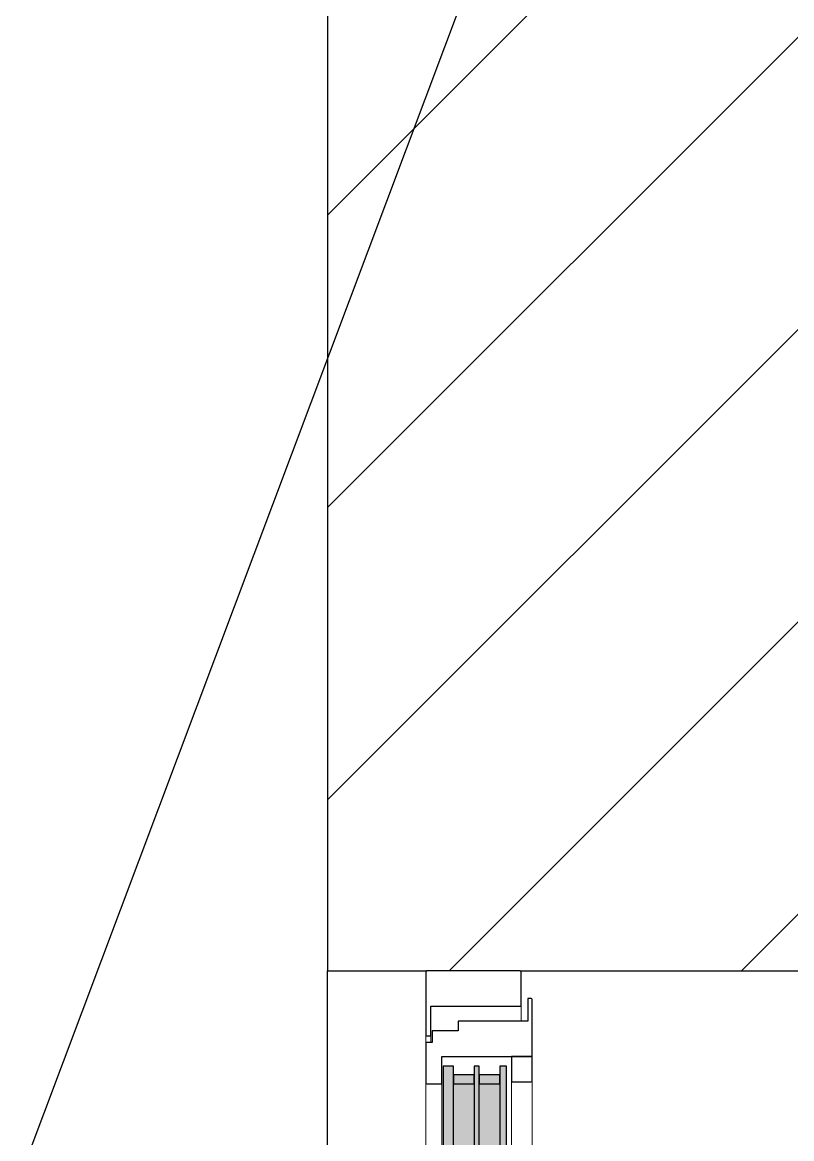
# Model space of a CAD drawing. Header units: millimetres. Extents: x 1680 to 166026, y 35966 to 91121.
# Drawn here: x 68473 to 69068, y 50092 to 50956 of the extents above; entities that cross this region are included whole.
import ezdxf

# ---------------------------------------------------------------- set-up
doc = ezdxf.new("R2010")
doc.units = ezdxf.units.MM
for name, color, linetype, lineweight in [('A-GLAZ', 151, 'Continuous', 18), ('A-WALL', 255, 'Continuous', 18), ('A-WALL-PATT', 111, 'Continuous', 50)]:
    doc.layers.add(name, color=color, linetype=linetype, lineweight=lineweight)

# ---------------------------------------------------------------- blocks, each defined once
blk = doc.blocks.new('Windows_Opening-Hinge_Strugal_S74RP_Two-Leaf_Fixed-Top_INT - Windows_Opening-Hinge_Strugal_S74RP_Two-Leaf_Fixed-Top_INT-224291-mebel yerləşmə planı')
at = {"layer": 'A-GLAZ'}
h = blk.add_hatch(color=256, dxfattribs=at)
h.paths.add_polyline_path([(60, 110.5), (60, 102.5), (726, 102.5), (726, 110.5), (178.79, 110.5)], flags=0)
h.paths.add_polyline_path([(60, 66.51), (60, 61.51), (726, 61.51), (726, 66.51), (178.79, 66.51)], flags=0)
h.paths.add_polyline_path([(60, 82.51), (726, 82.51), (726, 86.51), (60, 86.51)], flags=0)
h = blk.add_hatch(color=256, dxfattribs=at)
h.paths.add_polyline_path([(66.51, 86.51), (73.51, 86.51), (73.51, 102.5), (66.51, 102.5)], flags=0)
h.paths.add_polyline_path([(66.51, 66.51), (73.51, 66.51), (73.51, 82.51), (66.51, 82.51)], flags=0)
h.paths.add_polyline_path([(712.49, 66.51), (719.49, 66.51), (719.49, 82.51), (712.49, 82.51)], flags=0)
h.paths.add_polyline_path([(712.49, 86.51), (719.49, 86.51), (719.49, 102.5), (712.49, 102.5)], flags=0)
for points in [[(73.51, 86.51), (712.49, 86.51), (712.49, 102.5), (73.51, 102.5)], [(73.51, 66.51), (712.49, 66.51), (712.49, 82.51), (73.51, 82.51)]]:
    blk.add_hatch(color=256, dxfattribs=at).paths.add_polyline_path(points, flags=0)
for p, q in [((713.29, 124), (67.71, 124)), ((750.29, 124), (743.69, 124)), ((744.49, 120), (749.49, 120)), ((68.51, 111.51), (712.49, 111.51)), ((713.99, 57.54), (67.01, 57.54)), ((761, 50), (772.49, 50)), ((66.21, 41.51), (714.79, 41.51)), ((732.7, 41.5), (734.3, 41.5))]:
    blk.add_line(p, q, dxfattribs=at)
at = {"layer": 'A-GLAZ', "lineweight": 25}
for p, q in [((712.49, 123.2), (712.49, 111.51)), ((743.69, 124), (713.29, 124)), ((744.49, 119.01), (744.49, 123.2)), ((749.5, 123.15), (749.49, 120)), ((799.2, 124), (750.29, 124)), ((800, 50.8), (800, 123.2)), ((753.34, 119.01), (744.49, 119.01)), ((749.49, 120), (772.49, 119.99)), ((753.34, 98.99), (753.34, 119.01)), ((772.49, 119.99), (772.49, 50)), ((726, 110.5), (60, 110.5)), ((712.49, 111.51), (733.5, 111.51)), ((726, 102.5), (726, 110.5)), ((733.5, 111.51), (733.5, 42.3)), ((60, 102.5), (726, 102.5)), ((719.49, 102.5), (712.49, 102.5)), ((712.49, 102.5), (712.49, 86.51)), ((719.49, 86.51), (719.49, 102.5)), ((761, 98.99), (753.34, 98.99)), ((761, 44.99), (761, 98.99)), ((726, 86.51), (60, 86.51)), ((712.49, 86.51), (719.49, 86.51)), ((726, 82.51), (726, 86.51)), ((60, 82.51), (726, 82.51)), ((712.49, 82.51), (712.49, 66.51)), ((719.49, 82.51), (712.49, 82.51)), ((719.49, 66.51), (719.49, 82.51)), ((726, 66.51), (60, 66.51)), ((60, 61.51), (726, 61.51)), ((712.49, 66.51), (719.49, 66.51)), ((726, 61.51), (726, 66.51)), ((733.5, 57.54), (713.99, 57.54)), ((713.99, 57.54), (713.99, 42.31)), ((733.5, 42.31), (733.5, 57.54)), ((778.5, 44.99), (761, 44.99)), ((772.49, 50), (799.2, 50)), ((778.5, 42.3), (778.5, 44.99)), ((714.79, 41.51), (732.7, 41.51)), ((734.3, 41.5), (777.7, 41.5))]:
    blk.add_line(p, q, dxfattribs=at)
for centre, start, end in [((713.29, 123.2), 90, 180), ((743.69, 123.2), 360, 90), ((750.29, 123.2), 90, 183.73762), ((799.2, 123.2), 360, 90), ((799.2, 50.8), 270, 360), ((714.79, 42.31), 180, 270), ((732.7, 42.31), 270, 360), ((734.3, 42.3), 180, 270), ((777.7, 42.3), 270, 360)]:
    blk.add_arc(centre, 0.8, start, end, dxfattribs=at)

msp = doc.modelspace()

# ---------------------------------------------------------------- hatches: boundary and pattern name
at = {"layer": 'A-WALL-PATT', "lineweight": 18}
h = msp.add_hatch(dxfattribs=at)
h.set_pattern_fill('FP_1', color=256, style=0, pattern_type=2)
h.set_pattern_definition([(45, (57399.48, 59862.21), (-113.1371, 113.1371), [])])
h.paths.add_polyline_path([(69109.09, 45872.4), (69109.09, 48622.4), (68709.09, 48622.4), (68709.09, 45872.4)], flags=0)
h.paths.add_polyline_path([(68709.09, 50222.4), (69109.09, 50222.4), (69109.09, 53102.4), (68709.09, 53102.4), (68709.09, 50274.49)], flags=0)
h.paths.add_polyline_path([(68809.09, 54702.4), (69109.09, 54702.4), (69109.09, 57582.4), (68709.09, 57582.4), (68709.09, 54702.4)], flags=0)
h.paths.add_polyline_path([(68809.09, 59182.4), (69109.09, 59182.4), (69109.09, 63512.4), (68709.09, 63512.4), (68709.09, 59182.4)], flags=0)
h.paths.add_polyline_path([(68709.09, 65112.4), (69109.09, 65112.4), (69109.09, 66272.4), (68709.09, 66272.4), (68709.09, 65984.81)], flags=0)

# ---------------------------------------------------------------- linework, layer by layer
at = {"ltscale": 20}
msp.add_line((79233.47, 78709.77), (63391.38, 36542.13), dxfattribs=at)
at = {"layer": 'A-WALL', "lineweight": 30}
for p, q in [((68709.09, 53102.4), (68709.09, 50222.4)), ((68709.09, 50222.4), (68785.88, 50222.4)), ((68709.09, 48622.4), (68709.09, 50222.4)), ((68858.29, 50222.4), (69109.09, 50222.4))]:
    msp.add_line(p, q, dxfattribs=at)

# ---------------------------------------------------------------- block references
at = {"layer": 'A-GLAZ', "rotation": 89.99999999999962}
msp.add_blockref('Windows_Opening-Hinge_Strugal_S74RP_Two-Leaf_Fixed-Top_INT - Windows_Opening-Hinge_Strugal_S74RP_Two-Leaf_Fixed-Top_INT-224291-mebel yerləşmə planı', (68909.09, 49422.4), dxfattribs=at)

doc.saveas('drawing.dxf')
